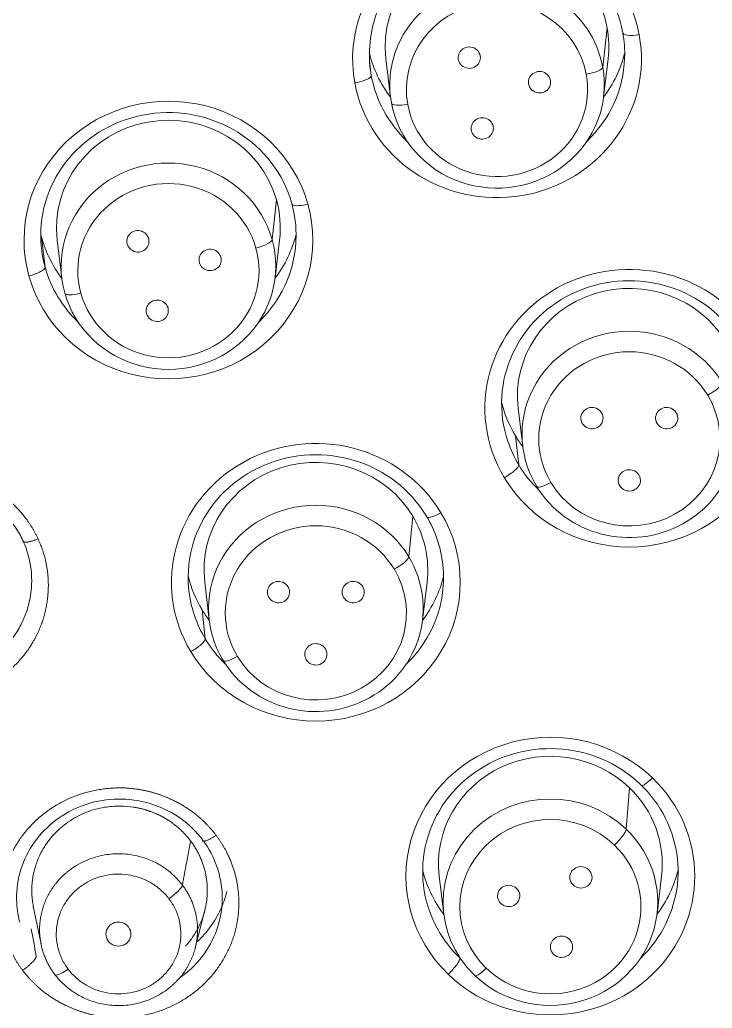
# Model space of a CAD drawing. Extents: x 6534 to 7663, y 0 to 827.
# Drawn here: x 7075.13 to 7087.56, y 513.74 to 531.49 of the extents above; entities that cross this region are included whole.
import ezdxf

# ---------------------------------------------------------------- set-up
doc = ezdxf.new("R2010")
doc.units = 0
doc.header["$LTSCALE"] = 30
doc.header["$MEASUREMENT"] = 0
doc.layers.add('1', color=7, linetype='CONTINUOUS')

msp = doc.modelspace()

# ---------------------------------------------------------------- linework, layer by layer
at = {"layer": '1', "color": 7, "linetype": 'Continuous', "lineweight": 13}
for p, q in [((7085.677, 531.348), (7085.596, 530.645)), ((7081.44, 530.495), (7081.408, 530.76)), ((7079.738, 528.258), (7079.659, 527.547)), ((7075.582, 527.052), (7075.519, 527.588)), ((7084.031, 524.02), (7084.088, 523.5)), ((7082.185, 522.579), (7082.114, 521.849)), ((7078.459, 520.376), (7078.402, 520.896)), ((7086.077, 517.702), (7086.019, 516.956)), ((7075.754, 514.352), (7075.754, 514.353))]:
    msp.add_line(p, q, dxfattribs=at)
at = {"layer": '1', "color": 7, "linetype": 'Continuous', "lineweight": 18}
for p, q in [((7081.702, 530.793), (7081.784, 530.112)), ((7085.613, 530.112), (7085.694, 530.793)), ((7075.801, 527.537), (7075.883, 526.856)), ((7079.712, 526.856), (7079.793, 527.537)), ((7084.078, 524.517), (7084.159, 523.836)), ((7078.449, 521.392), (7078.53, 520.711)), ((7082.359, 520.711), (7082.441, 521.392)), ((7082.66, 516.116), (7082.741, 515.435)), ((7086.571, 515.435), (7086.652, 516.116)), ((7075.371, 515.576), (7075.51, 514.892)), ((7078.279, 514.827), (7078.452, 515.504))]:
    msp.add_line(p, q, dxfattribs=at)
for centre, major_axis, ratio, start_param, end_param in [((7103.394, 533.307), (-60.5, 0), 0.961466, 4.72417, 7.004197), ((7103.394, 533.445), (60, 0), 0.961466, 1.582577, 4.712389), ((7103.394, 533.445), (-59.925, 0), 0.961466, 4.712389, 7.853982), ((7083.698, 530.878), (2.293, 0), 0.961466, 0.174533, 3.108274), ((7083.698, 531.013), (-2.009, 0), 0.961466, 3.316126, 6.397439), ((7083.698, 530.323), (-1.927, 0), 0.961466, 3.316126, 6.457718), ((7083.698, 531.013), (-2.009, 0), 0.961466, 3.027295, 3.316126), ((7083.698, 530.878), (2.293, 0), 0.961466, 6.249866, 6.457718), ((7083.698, 530.878), (2.293, 0), 0.961466, 3.108274, 3.316126), ((7083.698, 531.43), (2.359, 0), 0.961466, 3.377878, 3.765914), ((7083.698, 530.878), (2.293, 0), 0.961466, 5.494841, 6.249866), ((7083.698, 531.43), (2.359, 0), 0.961466, 5.65887, 6.046906), ((7083.698, 530.323), (-1.927, 0), 0.961466, 0.174533, 3.316126), ((7083.698, 530.878), (2.293, 0), 0.961466, 3.316126, 3.929919), ((7077.797, 527.623), (2.293, 0), 0.961466, 0.261799, 3.19554), ((7077.797, 527.758), (-2.009, 0), 0.961466, 3.403392, 6.397428), ((7077.797, 527.068), (-1.927, 0), 0.961466, 3.403392, 6.544985), ((7077.797, 527.758), (-2.009, 0), 0.961466, 3.027285, 3.403392), ((7077.797, 527.623), (2.293, 0), 0.961466, 0.053948, 0.261799), ((7077.797, 527.623), (2.293, 0), 0.961466, 5.49492, 6.337133), ((7077.797, 528.175), (2.359, 0), 0.961466, 3.377817, 3.403392), ((7077.797, 528.175), (2.359, 0), 0.961466, 3.403392, 3.765902), ((7077.797, 528.175), (2.359, 0), 0.961466, 5.658859, 6.046895), ((7077.797, 527.623), (2.293, 0), 0.961466, 3.19554, 3.403392), ((7077.797, 527.068), (-1.927, 0), 0.961466, 0.261799, 3.403392), ((7077.797, 527.623), (2.293, 0), 0.961466, 3.403392, 3.929861), ((7086.074, 524.603), (2.293, 0), 0.961466, 0.523599, 3.45734), ((7086.074, 524.738), (-2.009, 0), 0.961466, 3.665191, 6.397445), ((7086.074, 524.048), (-1.927, 0), 0.961466, 3.665191, 6.806784), ((7086.074, 524.048), (-1.927, 0), 0.961466, 0.523599, 3.665191), ((7086.074, 525.154), (2.359, 0), 0.961466, 3.377834, 3.665191), ((7086.074, 525.154), (2.359, 0), 0.961466, 3.665191, 3.765919), ((7080.445, 521.478), (2.293, 0), 0.961466, 0.523599, 3.45734), ((7086.074, 524.603), (2.293, 0), 0.961466, 3.45734, 3.665191), ((7080.445, 521.613), (-2.009, 0), 0.961466, 3.665191, 6.397445), ((7086.074, 524.603), (2.293, 0), 0.961466, 3.665191, 3.929916), ((7080.445, 520.923), (-1.927, 0), 0.961466, 3.665191, 6.806784), ((7080.445, 521.613), (-2.009, 0), 0.961466, 3.027301, 3.665191), ((7080.445, 521.478), (2.293, 0), 0.961466, 0.315747, 0.523599), ((7080.445, 521.478), (2.293, 0), 0.961466, 5.494883, 6.598932), ((7080.445, 520.923), (-1.927, 0), 0.961466, 0.523599, 3.665191), ((7080.445, 522.03), (2.359, 0), 0.961466, 3.377834, 3.665191), ((7080.445, 522.03), (2.359, 0), 0.961466, 5.658876, 6.046911), ((7080.445, 522.03), (2.359, 0), 0.961466, 3.665191, 3.765919), ((7080.445, 521.478), (2.293, 0), 0.961466, 3.45734, 3.665191), ((7080.445, 521.478), (2.293, 0), 0.961466, 3.665191, 3.929916), ((7084.656, 516.201), (2.293, 0), 0.961466, 0.785398, 3.719139), ((7084.656, 516.336), (-2.009, 0), 0.961466, 3.926991, 6.397461), ((7084.656, 515.646), (-1.927, 0), 0.961466, 3.926991, 7.068583), ((7084.656, 516.336), (-2.009, 0), 0.961466, 3.027268, 3.926991), ((7084.656, 516.201), (2.293, 0), 0.961466, 0.577546, 0.785398), ((7084.656, 516.201), (2.293, 0), 0.961466, 5.494846, 6.860732), ((7084.656, 515.646), (-1.927, 0), 0.961466, 0.785398, 3.926991), ((7084.656, 516.753), (2.359, 0), 0.961466, 3.37785, 3.765886), ((7084.656, 516.753), (2.359, 0), 0.961466, 5.658843, 6.046878), ((7077.807, 515.791), (-0.239, -0.181), 0.222394, 1.404346, 2.90388), ((7084.656, 516.201), (2.293, 0), 0.961466, 3.719139, 3.926991), ((7075.997, 514.526), (0.239, 0.181), 0.222444, 3.028826, 4.545802)]:
    msp.add_ellipse(centre, major_axis=major_axis, ratio=ratio, start_param=start_param, end_param=end_param, dxfattribs=at)
at = {"layer": '1', "color": 7, "linetype": 'Continuous', "lineweight": 13}
for centre, major_axis, ratio, start_param, end_param in [((7103.394, 533.307), (59.425, 0), 0.961466, 1.570796, 4.70194), ((7103.394, 533.307), (57.948, 0), 0.961466, 1.579187, 4.712389), ((7103.394, 533.352), (57.403, 0), 0.961466, 1.579486, 4.712389), ((7083.698, 530.793), (2.593, 0), 0.961466, 0.174533, 3.316126), ((7083.698, 530.243), (-1.627, 0), 0.961466, 3.316126, 6.457718), ((7083.698, 530.793), (2.593, 0), 0.961466, 3.316126, 6.457718), ((7086.252, 531.309), (0.295, 0.054), 0.270747, 3.059383, 4.662776), ((7085.301, 530.597), (0.295, 0.054), 0.270747, 4.662776, 6.200976), ((7081.145, 530.443), (-0.295, -0.054), 0.270747, 1.521184, 3.124577), ((7083.698, 530.243), (-1.627, 0), 0.961466, 0.174533, 3.316126), ((7077.797, 527.538), (2.593, 0), 0.961466, 0.261799, 3.403392), ((7082.096, 530.054), (-0.295, -0.054), 0.270747, 6.26617, 7.804369), ((7077.797, 526.988), (-1.627, 0), 0.961466, 3.403392, 6.544985), ((7077.797, 527.538), (2.593, 0), 0.961466, 3.403392, 6.544985), ((7080.302, 528.266), (0.289, 0.081), 0.265556, 3.035123, 4.638516), ((7077.797, 526.988), (-1.627, 0), 0.961466, 0.261799, 3.403392), ((7079.369, 527.475), (0.289, 0.081), 0.265556, 4.638516, 6.176716), ((7086.074, 524.518), (2.593, 0), 0.961466, 0.523599, 3.665191), ((7075.293, 526.975), (-0.289, -0.081), 0.265556, 1.496924, 3.100317), ((7076.225, 526.665), (-0.289, -0.081), 0.265556, 6.24191, 7.780109), ((7086.074, 524.518), (2.593, 0), 0.961466, 3.665191, 6.806784), ((7086.074, 523.968), (-1.627, 0), 0.961466, 3.665191, 6.806784), ((7087.483, 524.833), (0.257, 0.154), 0.238091, 4.57038, 6.108579), ((7086.074, 523.968), (-1.627, 0), 0.961466, 0.523599, 3.665191), ((7080.445, 521.393), (2.593, 0), 0.961466, 0.523599, 3.665191), ((7083.828, 523.353), (0.257, 0.154), 0.238091, 4.57038, 6.173774), ((7084.665, 523.268), (-0.257, -0.154), 0.238091, 6.173774, 7.711973), ((7080.445, 521.393), (2.593, 0), 0.961466, 3.665191, 6.806784), ((7080.445, 520.843), (-1.627, 0), 0.961466, 3.665191, 6.806784), ((7082.691, 522.722), (0.257, 0.154), 0.238091, 2.966987, 4.57038), ((7081.854, 521.708), (0.257, 0.154), 0.238091, 4.57038, 6.108579), ((7080.445, 520.843), (-1.627, 0), 0.961466, 0.523599, 3.665191), ((7078.199, 520.229), (-0.257, -0.154), 0.238091, 1.428788, 3.032181), ((7079.035, 520.143), (-0.257, -0.154), 0.238091, 6.173774, 7.711973), ((7084.656, 516.116), (2.593, 0), 0.961466, 0.785398, 3.926991), ((7084.656, 516.116), (2.593, 0), 0.961466, 3.926991, 7.068583), ((7086.49, 517.961), (0.208, 0.216), 0.194401, 2.909493, 4.512887), ((7084.656, 515.566), (-1.627, 0), 0.961466, 3.926991, 7.068583), ((7085.807, 516.755), (0.208, 0.216), 0.194401, 4.512887, 6.051086), ((7084.656, 515.566), (-1.627, 0), 0.961466, 0.785398, 3.926991), ((7090.144, 512.067), (2.593, 0), 0.961466, 1.047198, 4.18879), ((7082.823, 514.435), (-0.208, -0.216), 0.194401, 1.371294, 2.974688), ((7083.505, 514.542), (-0.208, -0.216), 0.194401, 6.11628, 7.654479)]:
    msp.add_ellipse(centre, major_axis=major_axis, ratio=ratio, start_param=start_param, end_param=end_param, dxfattribs=at)
at = {"layer": '1', "color": 7, "linetype": 'Continuous', "lineweight": 18}
for points in [[(7083.397, 530.847), (7083.386, 530.892), (7083.348, 530.962), (7083.228, 531.017), (7083.103, 530.997), (7083.009, 530.905), (7082.998, 530.827), (7083.003, 530.781)], [(7083.003, 530.781), (7083.015, 530.736), (7083.052, 530.666), (7083.172, 530.611), (7083.297, 530.631), (7083.392, 530.723), (7083.402, 530.801), (7083.397, 530.847)], [(7084.658, 530.406), (7084.647, 530.451), (7084.61, 530.521), (7084.489, 530.576), (7084.365, 530.555), (7084.27, 530.464), (7084.259, 530.385), (7084.265, 530.339)], [(7084.265, 530.339), (7084.276, 530.295), (7084.313, 530.225), (7084.434, 530.17), (7084.558, 530.19), (7084.653, 530.281), (7084.664, 530.36), (7084.658, 530.406)], [(7083.63, 529.576), (7083.619, 529.621), (7083.581, 529.691), (7083.461, 529.746), (7083.337, 529.726), (7083.242, 529.634), (7083.231, 529.556), (7083.236, 529.51)], [(7083.236, 529.51), (7083.248, 529.465), (7083.285, 529.395), (7083.405, 529.34), (7083.53, 529.36), (7083.625, 529.452), (7083.635, 529.53), (7083.63, 529.576)], [(7077.443, 527.565), (7077.427, 527.608), (7077.384, 527.675), (7077.259, 527.72), (7077.137, 527.689), (7077.05, 527.59), (7077.047, 527.511), (7077.056, 527.465)], [(7077.056, 527.465), (7077.072, 527.422), (7077.115, 527.355), (7077.24, 527.31), (7077.362, 527.341), (7077.449, 527.44), (7077.452, 527.519), (7077.443, 527.565)], [(7078.739, 527.231), (7078.724, 527.274), (7078.68, 527.341), (7078.555, 527.386), (7078.433, 527.355), (7078.347, 527.256), (7078.344, 527.177), (7078.353, 527.131)], [(7078.353, 527.131), (7078.368, 527.088), (7078.412, 527.021), (7078.537, 526.976), (7078.659, 527.007), (7078.745, 527.106), (7078.749, 527.185), (7078.739, 527.231)], [(7077.79, 526.318), (7077.775, 526.362), (7077.731, 526.428), (7077.606, 526.473), (7077.484, 526.442), (7077.398, 526.343), (7077.394, 526.264), (7077.404, 526.218)], [(7077.404, 526.218), (7077.419, 526.175), (7077.463, 526.109), (7077.588, 526.064), (7077.71, 526.094), (7077.796, 526.193), (7077.799, 526.272), (7077.79, 526.318)], [(7085.576, 524.436), (7085.549, 524.475), (7085.489, 524.528), (7085.357, 524.54), (7085.247, 524.48), (7085.19, 524.363), (7085.208, 524.286), (7085.23, 524.244)], [(7085.23, 524.244), (7085.256, 524.206), (7085.316, 524.153), (7085.449, 524.14), (7085.559, 524.2), (7085.615, 524.318), (7085.597, 524.395), (7085.576, 524.436)], [(7086.918, 524.436), (7086.892, 524.475), (7086.832, 524.528), (7086.699, 524.54), (7086.589, 524.48), (7086.533, 524.363), (7086.551, 524.286), (7086.572, 524.244)], [(7086.572, 524.244), (7086.598, 524.206), (7086.658, 524.153), (7086.791, 524.14), (7086.901, 524.2), (7086.958, 524.318), (7086.94, 524.395), (7086.918, 524.436)], [(7086.247, 523.319), (7086.221, 523.357), (7086.161, 523.41), (7086.028, 523.423), (7085.918, 523.362), (7085.861, 523.245), (7085.879, 523.168), (7085.901, 523.126)], [(7085.901, 523.126), (7085.927, 523.088), (7085.987, 523.035), (7086.12, 523.023), (7086.23, 523.083), (7086.286, 523.2), (7086.268, 523.277), (7086.247, 523.319)], [(7079.947, 521.312), (7079.92, 521.35), (7079.86, 521.403), (7079.727, 521.416), (7079.618, 521.355), (7079.561, 521.238), (7079.579, 521.161), (7079.6, 521.119)], [(7081.289, 521.312), (7081.263, 521.35), (7081.203, 521.403), (7081.07, 521.416), (7080.96, 521.355), (7080.903, 521.238), (7080.921, 521.161), (7080.943, 521.119)], [(7079.6, 521.119), (7079.627, 521.081), (7079.687, 521.028), (7079.82, 521.016), (7079.929, 521.076), (7079.986, 521.193), (7079.968, 521.27), (7079.947, 521.312)], [(7080.943, 521.119), (7080.969, 521.081), (7081.029, 521.028), (7081.162, 521.016), (7081.272, 521.076), (7081.328, 521.193), (7081.31, 521.27), (7081.289, 521.312)], [(7080.618, 520.194), (7080.591, 520.232), (7080.531, 520.286), (7080.399, 520.298), (7080.289, 520.238), (7080.232, 520.121), (7080.25, 520.043), (7080.272, 520.002)], [(7080.272, 520.002), (7080.298, 519.963), (7080.358, 519.91), (7080.491, 519.898), (7080.601, 519.958), (7080.657, 520.075), (7080.639, 520.152), (7080.618, 520.194)], [(7085.346, 516.229), (7085.31, 516.259), (7085.237, 516.296), (7085.106, 516.275), (7085.016, 516.189), (7084.993, 516.062), (7085.031, 515.992), (7085.063, 515.957)], [(7085.063, 515.957), (7085.099, 515.927), (7085.171, 515.89), (7085.303, 515.911), (7085.392, 515.997), (7085.416, 516.124), (7085.377, 516.194), (7085.346, 516.229)], [(7084.049, 515.895), (7084.013, 515.925), (7083.941, 515.962), (7083.809, 515.941), (7083.719, 515.855), (7083.696, 515.728), (7083.734, 515.658), (7083.766, 515.623)], [(7083.766, 515.623), (7083.802, 515.593), (7083.874, 515.556), (7084.006, 515.577), (7084.096, 515.663), (7084.119, 515.79), (7084.081, 515.86), (7084.049, 515.895)], [(7077.082, 515.202), (7077.047, 515.241), (7076.973, 515.294), (7076.823, 515.293), (7076.708, 515.213), (7076.659, 515.076), (7076.688, 514.991), (7076.717, 514.947)], [(7076.717, 514.947), (7076.752, 514.907), (7076.825, 514.854), (7076.975, 514.856), (7077.091, 514.935), (7077.14, 515.073), (7077.11, 515.157), (7077.082, 515.202)], [(7084.998, 514.982), (7084.962, 515.013), (7084.89, 515.049), (7084.758, 515.028), (7084.669, 514.943), (7084.645, 514.816), (7084.684, 514.745), (7084.715, 514.71)], [(7084.715, 514.71), (7084.751, 514.68), (7084.824, 514.644), (7084.955, 514.665), (7085.045, 514.75), (7085.068, 514.877), (7085.03, 514.947), (7084.998, 514.982)]]:
    msp.add_open_spline(points, degree=3, dxfattribs=at)
at = {"layer": '1', "color": 7, "linetype": 'Continuous', "lineweight": 13}
for points, degree, knots in [([(7071.535, 520.494), (7071.361, 520.87), (7071.345, 521.479), (7071.416, 521.882), (7071.492, 522.072), (7071.644, 522.454), (7072.234, 523.052), (7073.014, 523.385), (7073.869, 523.406), (7074.266, 523.259), (7074.461, 523.186), (7074.641, 523.077), (7074.819, 522.969), (7075.281, 522.549), (7075.456, 522.172)], 2, [0, 0, 0, 0.125, 0.1875, 0.25, 0.25, 0.375, 0.5, 0.625, 0.75, 0.75, 0.8125, 0.8125, 0.875, 1, 1, 1]), ([(7075.456, 522.172), (7075.63, 521.797), (7075.645, 521.187), (7075.575, 520.785), (7075.499, 520.595), (7075.347, 520.212), (7074.757, 519.615), (7073.977, 519.281), (7073.122, 519.261), (7072.725, 519.408), (7072.529, 519.48), (7072.349, 519.59), (7072.172, 519.698), (7071.709, 520.117), (7071.535, 520.494)], 2, [0, 0, 0, 0.125, 0.1875, 0.25, 0.25, 0.375, 0.5, 0.625, 0.75, 0.75, 0.8125, 0.8125, 0.875, 1, 1, 1]), ([(7075.219, 520.785), (7075.19, 520.712), (7075.076, 520.474), (7074.857, 520.2), (7074.647, 520.031), (7074.579, 519.984)], 3, [0, 0, 0, 0, 0.231413, 0.763365, 1, 1, 1, 1]), ([(7075.18, 514.423), (7074.929, 514.756), (7074.782, 515.349), (7074.764, 515.757), (7074.797, 515.958), (7074.863, 516.363), (7075.311, 517.065), (7076.002, 517.547), (7076.834, 517.738), (7077.254, 517.674), (7077.461, 517.642), (7077.66, 517.571), (7077.857, 517.5), (7078.4, 517.182), (7078.652, 516.849)], 2, [0, 0, 0, 0.125, 0.1875, 0.25, 0.25, 0.375, 0.5, 0.625, 0.75, 0.75, 0.8125, 0.8125, 0.875, 1, 1, 1]), ([(7078.652, 516.849), (7078.904, 516.516), (7079.051, 515.923), (7079.069, 515.515), (7079.036, 515.314), (7078.97, 514.91), (7078.522, 514.207), (7077.831, 513.725), (7076.999, 513.534), (7076.579, 513.598), (7076.372, 513.63), (7076.173, 513.701), (7075.976, 513.772), (7075.432, 514.09), (7075.18, 514.423)], 2, [0, 0, 0, 0.125, 0.1875, 0.25, 0.25, 0.375, 0.5, 0.625, 0.75, 0.75, 0.8125, 0.8125, 0.875, 1, 1, 1]), ([(7075.997, 514.444), (7075.954, 514.501), (7075.916, 514.562), (7075.855, 514.69), (7075.831, 514.756), (7075.797, 514.893), (7075.787, 514.963), (7075.781, 515.104), (7075.785, 515.175), (7075.808, 515.314), (7075.827, 515.382), (7075.877, 515.514), (7075.91, 515.578), (7075.986, 515.698), (7076.03, 515.755), (7076.13, 515.858), (7076.185, 515.905), (7076.303, 515.988), (7076.367, 516.024), (7076.5, 516.082), (7076.569, 516.106), (7076.712, 516.139), (7076.785, 516.148), (7076.931, 516.154), (7077.004, 516.15), (7077.149, 516.128), (7077.22, 516.11), (7077.358, 516.061), (7077.424, 516.03), (7077.549, 515.956), (7077.607, 515.914), (7077.715, 515.818), (7077.764, 515.765), (7077.807, 515.708)], 3, [0, 0, 0, 0, 0.0625, 0.0625, 0.125, 0.125, 0.1875, 0.1875, 0.25, 0.25, 0.3125, 0.3125, 0.375, 0.375, 0.4375, 0.4375, 0.5, 0.5, 0.5625, 0.5625, 0.625, 0.625, 0.6875, 0.6875, 0.75, 0.75, 0.8125, 0.8125, 0.875, 0.875, 0.9375, 0.9375, 1, 1, 1, 1]), ([(7077.807, 515.708), (7077.85, 515.651), (7077.887, 515.59), (7077.949, 515.462), (7077.973, 515.396), (7078.007, 515.259), (7078.017, 515.189), (7078.023, 515.048), (7078.018, 514.977), (7077.995, 514.838), (7077.977, 514.77), (7077.926, 514.638), (7077.894, 514.574), (7077.818, 514.454), (7077.773, 514.398), (7077.674, 514.294), (7077.619, 514.247), (7077.5, 514.164), (7077.437, 514.129), (7077.304, 514.07), (7077.234, 514.046), (7077.092, 514.014), (7077.019, 514.004), (7076.873, 513.998), (7076.799, 514.003), (7076.654, 514.025), (7076.583, 514.042), (7076.446, 514.091), (7076.38, 514.122), (7076.255, 514.196), (7076.196, 514.238), (7076.088, 514.334), (7076.04, 514.387), (7075.997, 514.444)], 3, [0, 0, 0, 0, 0.0625, 0.0625, 0.125, 0.125, 0.1875, 0.1875, 0.25, 0.25, 0.3125, 0.3125, 0.375, 0.375, 0.4375, 0.4375, 0.5, 0.5, 0.5625, 0.5625, 0.625, 0.625, 0.6875, 0.6875, 0.75, 0.75, 0.8125, 0.8125, 0.875, 0.875, 0.9375, 0.9375, 1, 1, 1, 1]), ([(7078.694, 515.244), (7078.691, 515.234), (7078.636, 515.051), (7078.467, 514.71), (7078.187, 514.421), (7078.013, 514.296), (7077.99, 514.28)], 3, [0, 0, 0, 0, 0.024297, 0.478291, 0.932353, 1, 1, 1, 1])]:
    msp.add_open_spline(points, degree=degree, knots=knots, dxfattribs=at)
at = {"layer": '1', "color": 7, "linetype": 'Continuous', "lineweight": 18}
for points, knots in [([(7071.668, 521.166), (7071.665, 521.185), (7071.639, 521.383), (7071.655, 521.769), (7071.851, 522.287), (7072.199, 522.724), (7072.669, 523.04), (7073.216, 523.204), (7073.79, 523.202), (7074.335, 523.034), (7074.803, 522.715), (7075.061, 522.386), (7075.164, 522.183), (7075.182, 522.144)], [0, 0, 0, 0, 0.011291, 0.118, 0.225067, 0.332071, 0.439091, 0.546098, 0.653138, 0.760105, 0.867159, 0.974484, 1, 1, 1, 1]), ([(7075.182, 522.144), (7075.185, 522.138), (7075.261, 521.972), (7075.359, 521.618), (7075.339, 521.155), (7075.257, 520.881), (7075.219, 520.785)], [0, 0, 0, 0, 0.014575, 0.389442, 0.778999, 1, 1, 1, 1]), ([(7075.126, 515.291), (7075.091, 515.423), (7075.048, 515.741), (7075.12, 516.242), (7075.367, 516.74), (7075.758, 517.142), (7076.258, 517.412), (7076.819, 517.525), (7077.389, 517.469), (7077.916, 517.251), (7078.239, 516.981), (7078.384, 516.803), (7078.41, 516.768)], [0, 0, 0, 0, 0.083666, 0.194901, 0.306071, 0.417257, 0.528429, 0.639635, 0.750767, 0.861987, 0.973491, 1, 1, 1, 1]), ([(7075.373, 515.567), (7075.372, 515.574), (7075.368, 515.594), (7075.362, 515.627), (7075.356, 515.666), (7075.352, 515.704), (7075.348, 515.743), (7075.346, 515.782), (7075.344, 515.821), (7075.344, 515.86), (7075.344, 515.899), (7075.346, 515.938), (7075.348, 515.978), (7075.352, 516.017), (7075.357, 516.056), (7075.37, 516.141), (7075.401, 516.28), (7075.474, 516.476), (7075.591, 516.687), (7075.762, 516.9), (7076.005, 517.107), (7076.307, 517.269), (7076.63, 517.358), (7076.915, 517.38), (7077.096, 517.366), (7077.188, 517.351), (7077.21, 517.348), (7077.231, 517.344), (7077.253, 517.339), (7077.274, 517.335), (7077.295, 517.33), (7077.317, 517.325), (7077.338, 517.319), (7077.359, 517.313), (7077.38, 517.308), (7077.4, 517.301), (7077.421, 517.295), (7077.442, 517.288), (7077.462, 517.281), (7077.482, 517.274), (7077.503, 517.266), (7077.523, 517.258), (7077.543, 517.25), (7077.562, 517.242), (7077.582, 517.233), (7077.601, 517.224), (7077.621, 517.215), (7077.64, 517.206), (7077.659, 517.196), (7077.678, 517.187), (7077.697, 517.177), (7077.715, 517.166), (7077.734, 517.156), (7077.752, 517.145), (7077.77, 517.134), (7077.788, 517.123), (7077.805, 517.112), (7077.823, 517.1), (7077.84, 517.088), (7077.857, 517.076), (7077.874, 517.064), (7077.891, 517.051), (7077.908, 517.039), (7077.924, 517.026), (7077.94, 517.013), (7077.956, 517), (7077.972, 516.986), (7077.987, 516.973), (7078.003, 516.959), (7078.018, 516.945), (7078.033, 516.931), (7078.047, 516.917), (7078.062, 516.902), (7078.076, 516.888), (7078.09, 516.873), (7078.104, 516.858), (7078.118, 516.843), (7078.131, 516.827), (7078.144, 516.812), (7078.157, 516.796), (7078.17, 516.781), (7078.182, 516.765), (7078.19, 516.754), (7078.195, 516.749)], [0, 0, 0, 0, 0.005499, 0.014926, 0.024373, 0.03384, 0.043326, 0.052832, 0.062359, 0.071905, 0.081471, 0.091057, 0.100663, 0.110289, 0.119935, 0.129601, 0.172984, 0.223688, 0.281708, 0.347042, 0.419686, 0.509297, 0.5875, 0.654273, 0.709596, 0.714765, 0.719929, 0.725088, 0.73024, 0.735387, 0.740528, 0.745664, 0.750793, 0.755918, 0.761036, 0.766149, 0.771255, 0.776357, 0.781452, 0.786542, 0.791626, 0.796705, 0.801777, 0.806844, 0.811906, 0.816961, 0.822011, 0.827055, 0.832094, 0.837126, 0.842153, 0.847175, 0.85219, 0.8572, 0.862204, 0.867203, 0.872196, 0.877183, 0.882164, 0.88714, 0.892109, 0.897074, 0.902032, 0.906985, 0.911932, 0.916873, 0.921809, 0.926739, 0.931663, 0.936581, 0.941494, 0.946401, 0.951302, 0.956198, 0.961087, 0.965972, 0.97085, 0.975723, 0.98059, 0.985451, 0.990306, 0.995156, 1, 1, 1, 1]), ([(7078.195, 516.749), (7078.202, 516.739), (7078.217, 516.719), (7078.239, 516.688), (7078.259, 516.656), (7078.28, 516.624), (7078.299, 516.592), (7078.317, 516.558), (7078.335, 516.525), (7078.352, 516.491), (7078.368, 516.456), (7078.383, 516.421), (7078.397, 516.386), (7078.41, 516.35), (7078.423, 516.314), (7078.434, 516.277), (7078.445, 516.24), (7078.454, 516.203), (7078.463, 516.165), (7078.471, 516.127), (7078.477, 516.089), (7078.483, 516.051), (7078.487, 516.012), (7078.491, 515.974), (7078.494, 515.935), (7078.495, 515.896), (7078.496, 515.857), (7078.495, 515.818), (7078.493, 515.778), (7078.491, 515.739), (7078.487, 515.7), (7078.482, 515.66), (7078.469, 515.576), (7078.438, 515.437), (7078.365, 515.241), (7078.255, 515.042), (7078.158, 514.918), (7078.106, 514.862)], [0, 0, 0, 0, 0.018224, 0.036488, 0.054793, 0.073137, 0.091522, 0.109947, 0.128412, 0.146917, 0.165462, 0.184048, 0.202673, 0.221339, 0.240045, 0.258791, 0.277577, 0.296403, 0.315269, 0.334175, 0.353122, 0.372108, 0.391135, 0.410201, 0.429308, 0.448455, 0.467641, 0.486868, 0.506135, 0.525442, 0.544789, 0.564176, 0.583602, 0.670746, 0.772631, 0.889245, 1, 1, 1, 1]), ([(7078.41, 516.768), (7078.414, 516.762), (7078.524, 516.615), (7078.696, 516.289), (7078.79, 515.763), (7078.742, 515.409), (7078.694, 515.244)], [0, 0, 0, 0, 0.012684, 0.338922, 0.677943, 1, 1, 1, 1]), ([(7078.049, 515.954), (7078.045, 515.959), (7078.038, 515.969), (7078.027, 515.983), (7078.016, 515.996), (7078.005, 516.009), (7077.957, 516.066), (7077.859, 516.165), (7077.689, 516.294), (7077.48, 516.406), (7077.231, 516.488), (7076.948, 516.526), (7076.64, 516.505), (7076.323, 516.412), (7076.108, 516.29), (7075.986, 516.195), (7075.942, 516.158), (7075.899, 516.119), (7075.859, 516.079), (7075.821, 516.037), (7075.785, 515.995), (7075.751, 515.952), (7075.72, 515.908), (7075.69, 515.863), (7075.662, 515.817), (7075.637, 515.771), (7075.614, 515.725), (7075.592, 515.678), (7075.573, 515.631), (7075.556, 515.584), (7075.54, 515.537), (7075.527, 515.49), (7075.515, 515.442), (7075.506, 515.395), (7075.498, 515.349), (7075.492, 515.302), (7075.487, 515.256), (7075.484, 515.21), (7075.483, 515.165), (7075.484, 515.12), (7075.485, 515.076), (7075.489, 515.032), (7075.494, 514.989), (7075.5, 514.946), (7075.507, 514.905), (7075.516, 514.864), (7075.525, 514.824), (7075.536, 514.784), (7075.548, 514.746), (7075.561, 514.708), (7075.575, 514.671), (7075.59, 514.635), (7075.605, 514.6), (7075.622, 514.566), (7075.639, 514.533), (7075.657, 514.5), (7075.675, 514.469), (7075.694, 514.439), (7075.714, 514.409), (7075.734, 514.38), (7075.747, 514.362), (7075.754, 514.352)], [0, 0, 0, 0, 0.004261, 0.008394, 0.012398, 0.016275, 0.020023, 0.063382, 0.111845, 0.165408, 0.224069, 0.287823, 0.356668, 0.430599, 0.509612, 0.522989, 0.536244, 0.54938, 0.562394, 0.575288, 0.588061, 0.600714, 0.613245, 0.625657, 0.637947, 0.650117, 0.662166, 0.674094, 0.685902, 0.697588, 0.709155, 0.7206, 0.731925, 0.743129, 0.754212, 0.765175, 0.776017, 0.786738, 0.797338, 0.807818, 0.818177, 0.828415, 0.838533, 0.848529, 0.858405, 0.868161, 0.877795, 0.887309, 0.896702, 0.905974, 0.915126, 0.924157, 0.933067, 0.941856, 0.950525, 0.959072, 0.967499, 0.975806, 0.983991, 0.992056, 1, 1, 1, 1]), ([(7075.754, 514.352), (7075.758, 514.348), (7075.764, 514.339), (7075.775, 514.326), (7075.786, 514.312), (7075.797, 514.298), (7075.849, 514.237), (7075.956, 514.131), (7076.139, 513.997), (7076.358, 513.886), (7076.611, 513.81), (7076.892, 513.781), (7077.192, 513.808), (7077.495, 513.902), (7077.7, 514.02), (7077.817, 514.111), (7077.861, 514.149), (7077.904, 514.188), (7077.944, 514.228), (7077.982, 514.269), (7078.018, 514.311), (7078.052, 514.354), (7078.083, 514.398), (7078.113, 514.443), (7078.141, 514.488), (7078.166, 514.534), (7078.189, 514.581), (7078.211, 514.627), (7078.23, 514.674), (7078.247, 514.722), (7078.263, 514.769), (7078.276, 514.816), (7078.288, 514.863), (7078.298, 514.91), (7078.305, 514.957), (7078.312, 515.003), (7078.316, 515.05), (7078.319, 515.095), (7078.32, 515.141), (7078.32, 515.186), (7078.318, 515.23), (7078.315, 515.274), (7078.31, 515.317), (7078.304, 515.359), (7078.296, 515.401), (7078.288, 515.442), (7078.278, 515.482), (7078.267, 515.521), (7078.255, 515.56), (7078.242, 515.598), (7078.229, 515.635), (7078.214, 515.671), (7078.198, 515.706), (7078.182, 515.74), (7078.165, 515.773), (7078.147, 515.806), (7078.128, 515.837), (7078.109, 515.868), (7078.09, 515.897), (7078.07, 515.926), (7078.056, 515.945), (7078.049, 515.954)], [0, 0, 0, 0, 0.003868, 0.007805, 0.01181, 0.015885, 0.020029, 0.067453, 0.118817, 0.17412, 0.233359, 0.296531, 0.363634, 0.434665, 0.50962, 0.522975, 0.536211, 0.549327, 0.562323, 0.575199, 0.587955, 0.600592, 0.613109, 0.625506, 0.637783, 0.64994, 0.661978, 0.673896, 0.685694, 0.697372, 0.708931, 0.72037, 0.731689, 0.742888, 0.753967, 0.764927, 0.775767, 0.786487, 0.797088, 0.807568, 0.817929, 0.82817, 0.838292, 0.848293, 0.858175, 0.867937, 0.87758, 0.887103, 0.896505, 0.905789, 0.914952, 0.923996, 0.932919, 0.941724, 0.950408, 0.958973, 0.967418, 0.975743, 0.983948, 0.992034, 1, 1, 1, 1]), ([(7078.32, 514.941), (7078.362, 514.981), (7078.496, 515.121), (7078.675, 515.376), (7078.792, 515.645), (7078.836, 515.796), (7078.846, 515.837)], [0, 0, 0, 0, 0.162887, 0.54849, 0.878035, 1, 1, 1, 1])]:
    msp.add_open_spline(points, degree=3, knots=knots, dxfattribs=at)
at = {"layer": '1', "color": 7, "linetype": 'Continuous', "lineweight": 13}
for points, weights in [([(7075.456, 522.172), (7075.286, 522.1), (7075.17, 522.088), (7075.182, 522.144)], [1.18944280998, 0.936860442639, 0.93685239693, 1.18941867285]), ([(7078.652, 516.849), (7078.502, 516.744), (7078.4, 516.71), (7078.41, 516.768)], [1.18944280998, 0.936860442639, 0.936852396931, 1.18941867285]), ([(7075.18, 514.423), (7075.329, 514.527), (7075.431, 514.635), (7075.423, 514.68)], [1.18049384541, 0.936878806225, 0.939871707532, 1.18947254933])]:
    msp.add_rational_spline(points, weights, degree=3, dxfattribs=at)
for points in [[(7078.049, 515.954), (7078.073, 516.087), (7078.122, 516.352), (7078.17, 516.616), (7078.195, 516.749)], [(7075.423, 514.68), (7075.394, 514.843), (7075.364, 515.007), (7075.335, 515.171)]]:
    msp.add_open_spline(points, degree=3, dxfattribs=at)

doc.saveas('drawing.dxf')
